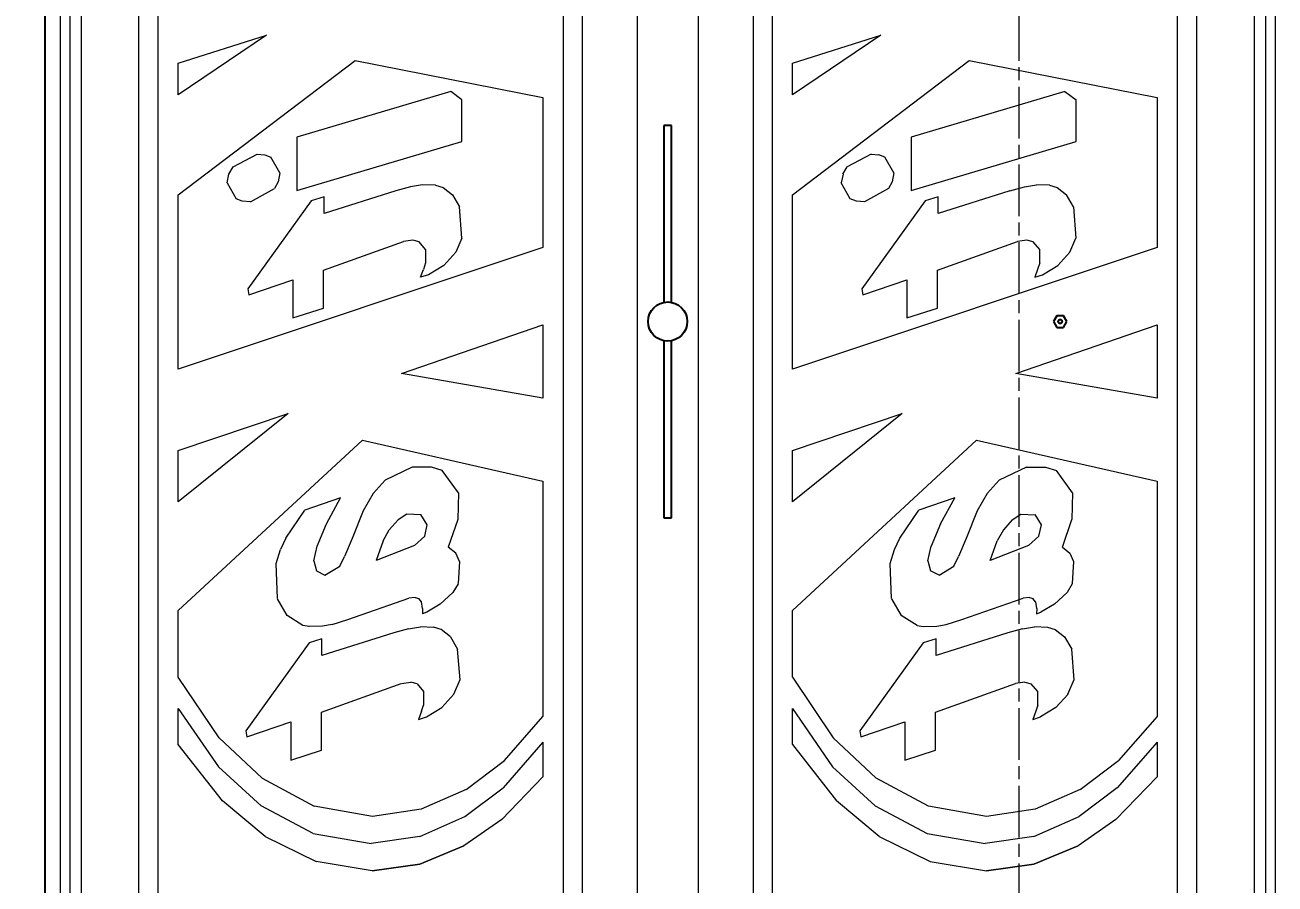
# Model space of a CAD drawing. Header units: millimetres. Extents: x 0 to 1486, y 0 to 1051.
# Drawn here: x 1217.8 to 1277.6, y 881.9 to 922.9 of the extents above; entities that cross this region are included whole.
import ezdxf

# ---------------------------------------------------------------- set-up
doc = ezdxf.new("R2010")
doc.units = ezdxf.units.MM
doc.header["$LTSCALE"] = 1.25
doc.linetypes.add('CHAIN', pattern=[0.3543, 0.2362, -0.0295, 0.0591, -0.0295])
doc.linetypes.add('LONG_DASH_DOTTED', pattern=[0.3001, 0.2362, -0.0295, 0.0049, -0.0295])
for name, color, linetype, lineweight, true_color in [('Bemaßungen(DIN)', 7, 'Continuous', 5, 0x262659), ('Schnittansichtslinien(DIN)', 7, 'LONG_DASH_DOTTED', 9, 0x262659), ('Sichtbare Kanten(DIN)', 7, 'Continuous', 25, 0x262659), ('Sichtbare tangentiale Kanten(DIN)', 7, 'Continuous', 15, 0x1a1a3e), ('Skizziergeometrie(DIN)', 7, 'Continuous', 9, 0x262659)]:
    doc.layers.add(name, color=color, linetype=linetype, lineweight=lineweight, true_color=true_color)
doc.styles.add('Aktuell-DINGroßer Text', font='arial.ttf')
doc.dimstyles.new('STANDARD-DIN', dxfattribs={"dimscale": 1.25, "dimtxt": 5.25, "dimasz": 2.5, "dimexe": 3.175, "dimexo": 0, "dimgap": 0.8, "dimtad": 1, "dimrnd": 1e-08, "dimtxsty": 'Aktuell-DINGroßer Text', "dimcen": 0.09, "dimdle": 10, "dimclrd": 256, "dimclre": 256, "dimclrt": 256, "dimazin": 2, "dimtfac": 0.666667, "dimtmove": 0, "dimatfit": 3, "dimfxl": 1, "dimtolj": 1, "dimlwd": 25, "dimlwe": 25, "dimarcsym": 0})

# ---------------------------------------------------------------- blocks, each defined once
blk = doc.blocks.new('2DTransSchnitt2')
at = {"layer": 'Schnittansichtslinien(DIN)', "linetype": 'CHAIN', "ltscale": 6.706732}
blk.add_line((1012.253, 801.333), (1012.253, 654.809), dxfattribs=at)
blk = doc.blocks.new('*D129')
at = {"layer": 'Bemaßungen(DIN)', "color": 250, "linetype": 'Continuous', "lineweight": 25, "true_color": 0x3f3f3f, "transparency": 16777216}
for p, q in [((1219.719, 957.386), (1175.126, 957.386)), ((1179.094, 954.261), (1179.094, 863.255)), ((1219.719, 860.13), (1175.126, 860.13))]:
    blk.add_line(p, q, dxfattribs=at)
at = {"layer": 'Bemaßungen(DIN)', "color": 250, "linetype": 'Continuous', "true_color": 0x3f3f3f, "transparency": 16777216}
for points in [[(1178.573, 954.261), (1179.615, 954.261), (1179.094, 957.386)], [(1178.573, 863.255), (1179.615, 863.255), (1179.094, 860.13)]]:
    blk.add_solid(points, dxfattribs=at)
at = {"layer": 'Defpoints', "color": 0, "linetype": 'Continuous', "transparency": 16777216}
for p in [(1219.719, 957.386), (1179.094, 860.13), (1219.719, 860.13)]:
    blk.add_point(p, dxfattribs=at)
at = {"layer": 'Bemaßungen(DIN)', "color": 179, "linetype": 'Continuous', "lineweight": 25, "true_color": 0x262659, "transparency": 16777216, "insert": (1170.207, 897.686), "char_height": 6.5625, "attachment_point": 1, "rotation": 90, "style": 'Aktuell-DINGroßer Text'}
blk.add_mtext('\\A1;51,87', dxfattribs=at)

msp = doc.modelspace()

# ---------------------------------------------------------------- linework, layer by layer
at = {"layer": 'Sichtbare Kanten(DIN)'}
for p, q in [((1218.7909, 861.0586), (1218.7909, 956.4581)), ((1248.3503, 918.1333), (1248.3503, 909.6769)), ((1248.7253, 918.1333), (1248.3503, 918.1333)), ((1248.7253, 909.6769), (1248.7253, 918.1333)), ((1267.1254, 909.0396), (1266.9631, 908.7583)), ((1267.4502, 909.0396), (1267.1254, 909.0396)), ((1267.6126, 908.7583), (1267.4502, 909.0396)), ((1266.9631, 908.7583), (1267.1254, 908.4771)), ((1267.1254, 908.4771), (1267.4502, 908.4771)), ((1267.1796, 908.7583), (1267.2337, 908.8521)), ((1267.2337, 908.6646), (1267.1796, 908.7583)), ((1267.2337, 908.8521), (1267.3419, 908.8521)), ((1267.3419, 908.6646), (1267.2337, 908.6646)), ((1267.3419, 908.8521), (1267.3961, 908.7583)), ((1267.3961, 908.7583), (1267.3419, 908.6646)), ((1267.4502, 908.4771), (1267.6126, 908.7583)), ((1248.3503, 907.8398), (1248.3503, 899.3833)), ((1248.7253, 899.3833), (1248.7253, 907.8398)), ((1248.3503, 899.3833), (1248.7253, 899.3833))]:
    msp.add_line(p, q, dxfattribs=at)
msp.add_circle((1248.5378, 908.7583), 0.9375, dxfattribs=at)
at = {"layer": 'Sichtbare tangentiale Kanten(DIN)'}
for p, q in [((1219.5224, 861.79), (1219.5224, 955.7266)), ((1277.5533, 955.7266), (1277.5533, 861.79)), ((1219.9741, 954.7462), (1219.9741, 862.7704)), ((1220.5207, 954.7462), (1220.5207, 862.7704)), ((1247.0812, 954.6087), (1247.0812, 862.9079)), ((1249.9944, 954.6087), (1249.9944, 862.9079)), ((1276.5549, 954.7462), (1276.5549, 862.7704)), ((1277.1016, 954.7462), (1277.1016, 862.7704)), ((1223.2789, 865.5286), (1223.2789, 951.988)), ((1224.1894, 865.5286), (1224.1894, 951.988)), ((1243.5467, 951.988), (1243.5467, 865.5286)), ((1244.4571, 951.988), (1244.4571, 865.5286)), ((1252.6186, 951.988), (1252.6186, 865.5286)), ((1253.5289, 951.988), (1253.5289, 865.5286)), ((1272.8863, 951.988), (1272.8863, 865.5286)), ((1273.7967, 951.988), (1273.7967, 865.5286))]:
    msp.add_line(p, q, dxfattribs=at)
at = {"layer": 'Skizziergeometrie(DIN)'}
for p, q in [((1225.1566, 921.1127), (1229.3772, 922.4514)), ((1229.3772, 922.4514), (1225.1566, 919.5939)), ((1254.4947, 921.1127), (1258.7172, 922.4514)), ((1258.7172, 922.4514), (1254.4947, 919.5939)), ((1225.1566, 914.8183), (1233.5997, 921.2439)), ((1225.1566, 919.5939), (1225.1566, 921.1127)), ((1233.5997, 921.2439), (1242.5809, 919.4646)), ((1254.4947, 914.8183), (1262.9378, 921.2439)), ((1254.4947, 919.5939), (1254.4947, 921.1127)), ((1262.9378, 921.2439), (1271.9191, 919.4646)), ((1238.1747, 919.7514), (1230.8228, 917.5671)), ((1238.7077, 919.3539), (1238.1747, 919.7516)), ((1267.5128, 919.7514), (1260.1628, 917.5671)), ((1267.5129, 919.7516), (1268.0458, 919.3539)), ((1238.7072, 917.3608), (1238.7072, 919.3539)), ((1242.5809, 919.4646), (1242.5809, 912.3058)), ((1268.0472, 917.3608), (1268.0472, 919.3539)), ((1271.9191, 919.4646), (1271.9191, 912.3058)), ((1230.8228, 917.5671), (1230.8228, 915.0208)), ((1230.8228, 915.0208), (1238.7072, 917.3608)), ((1260.1628, 917.5671), (1260.1628, 915.0208)), ((1260.1628, 915.0208), (1268.0472, 917.3608)), ((1227.7806, 916.1618), (1228.9248, 916.7607)), ((1228.9234, 916.761), (1229.289, 916.7347)), ((1229.2894, 916.735), (1229.5723, 916.6243)), ((1258.2648, 916.7607), (1257.1206, 916.1618)), ((1258.2634, 916.761), (1258.629, 916.7347)), ((1258.9123, 916.6243), (1258.6294, 916.735)), ((1227.5748, 915.8095), (1227.7809, 916.1611)), ((1230.0094, 915.862), (1229.5725, 916.6244)), ((1256.9129, 915.8095), (1257.119, 916.1611)), ((1259.3494, 915.862), (1258.9125, 916.6244)), ((1227.4897, 915.3855), (1227.5743, 915.8102)), ((1230.0089, 915.8617), (1229.9248, 915.4377)), ((1256.9143, 915.8102), (1256.8297, 915.3855)), ((1259.3489, 915.8617), (1259.2648, 915.4377)), ((1227.4889, 915.3852), (1227.9231, 914.6256)), ((1228.6081, 914.4879), (1229.7472, 915.1205)), ((1229.9262, 915.4373), (1229.7472, 915.1197)), ((1235.5516, 915.0114), (1232.1184, 913.9258)), ((1236.2442, 915.2024), (1235.5526, 915.01)), ((1236.8173, 915.2925), (1236.2433, 915.2027)), ((1237.4471, 915.2739), (1236.8173, 915.2933)), ((1237.4468, 915.2728), (1237.807, 915.1625)), ((1237.8072, 915.1626), (1238.2523, 914.8134)), ((1257.2631, 914.6256), (1256.8289, 915.3852)), ((1259.0853, 915.1205), (1257.9462, 914.4879)), ((1259.2643, 915.4373), (1259.0854, 915.1197)), ((1264.8916, 915.0114), (1261.4566, 913.9258)), ((1264.8907, 915.01), (1265.5823, 915.2024)), ((1265.5833, 915.2027), (1266.1573, 915.2925)), ((1266.7871, 915.2739), (1266.1573, 915.2933)), ((1266.7868, 915.2728), (1267.147, 915.1625)), ((1267.1472, 915.1626), (1267.5923, 914.8134)), ((1225.1566, 906.4896), (1225.1566, 914.8183)), ((1228.2117, 914.5135), (1227.9236, 914.6264)), ((1228.6078, 914.4869), (1228.2121, 914.5126)), ((1231.4978, 914.5352), (1228.4793, 910.3174)), ((1232.1184, 914.7283), (1231.4978, 914.5352)), ((1232.1184, 913.9258), (1232.1184, 914.7283)), ((1238.2527, 914.8131), (1238.593, 914.2491)), ((1254.4947, 906.4896), (1254.4947, 914.8183)), ((1257.5517, 914.5135), (1257.2636, 914.6264)), ((1257.9478, 914.4869), (1257.5521, 914.5126)), ((1260.8378, 914.5352), (1257.8193, 910.3174)), ((1261.4566, 914.7283), (1260.8378, 914.5352)), ((1261.4566, 913.9258), (1261.4566, 914.7283)), ((1267.933, 914.2491), (1267.5927, 914.8131)), ((1238.7054, 912.7397), (1238.5931, 914.2496)), ((1267.9312, 914.2496), (1268.0435, 912.7397)), ((1232.0941, 911.2183), (1235.9097, 912.5852)), ((1236.3599, 912.6531), (1235.9091, 912.5857)), ((1236.6606, 912.572), (1236.3606, 912.6518)), ((1236.9736, 912.2053), (1236.6601, 912.5726)), ((1238.7042, 912.74), (1238.4177, 912.0767)), ((1261.4341, 911.2183), (1265.2478, 912.5852)), ((1265.6999, 912.6531), (1265.2491, 912.5857)), ((1265.9987, 912.572), (1265.6987, 912.6518)), ((1266.3136, 912.2053), (1266.0001, 912.5725)), ((1267.7577, 912.0767), (1268.0442, 912.74)), ((1242.5809, 912.3058), (1225.1566, 906.4896)), ((1236.9738, 912.2058), (1236.9716, 911.5588)), ((1238.4185, 912.0766), (1237.8367, 911.4388)), ((1271.9191, 912.3058), (1254.4947, 906.4896)), ((1266.3116, 911.5588), (1266.3138, 912.2058)), ((1267.7585, 912.0766), (1267.1767, 911.4388)), ((1236.9707, 911.5592), (1236.869, 911.2447)), ((1237.8361, 911.4379), (1237.1122, 910.9979)), ((1266.3107, 911.5592), (1266.209, 911.2447)), ((1266.4522, 910.9979), (1267.1761, 911.4379)), ((1228.5259, 910.0314), (1230.6316, 910.7608)), ((1230.6316, 910.7608), (1230.6316, 908.9364)), ((1232.0941, 909.3939), (1232.0941, 911.2183)), ((1236.7353, 910.8747), (1236.8699, 911.245)), ((1237.1135, 910.9979), (1236.7357, 910.8734)), ((1257.8659, 910.0314), (1259.9716, 910.7608)), ((1259.9716, 910.7608), (1259.9716, 908.9364)), ((1261.4341, 909.3939), (1261.4341, 911.2183)), ((1266.0738, 910.8734), (1266.4516, 910.9979)), ((1266.2099, 911.245), (1266.0753, 910.8747)), ((1228.4793, 910.3174), (1228.5259, 910.0314)), ((1257.8193, 910.3174), (1257.8659, 910.0314)), ((1230.6316, 908.9364), (1232.0941, 909.3939)), ((1259.9716, 908.9364), (1261.4341, 909.3939)), ((1235.8234, 906.2702), (1242.5809, 908.6027)), ((1242.5809, 908.6027), (1242.5809, 905.0983)), ((1265.1634, 906.2702), (1271.9191, 908.6027)), ((1271.9191, 908.6027), (1271.9191, 905.0983)), ((1242.5809, 905.0983), (1235.8234, 906.2702)), ((1271.9191, 905.0983), (1265.1634, 906.2702)), ((1225.1566, 902.5989), (1230.4066, 904.3689)), ((1230.4066, 904.3689), (1225.1566, 900.1483)), ((1254.4947, 902.5989), (1259.7447, 904.3689)), ((1259.7447, 904.3689), (1254.4947, 900.1483)), ((1225.1566, 894.9452), (1233.9578, 903.0902)), ((1233.9578, 903.0902), (1242.5809, 901.1252)), ((1254.4947, 894.9452), (1263.2978, 903.0902)), ((1263.2978, 903.0902), (1271.9191, 901.1252)), ((1225.1566, 900.1483), (1225.1566, 902.5989)), ((1254.4947, 900.1483), (1254.4947, 902.5989)), ((1236.3357, 901.7932), (1235.0393, 901.1706)), ((1237.2538, 901.7992), (1236.3348, 901.7935)), ((1237.7689, 901.6317), (1237.2536, 901.7977)), ((1265.6757, 901.7932), (1264.3793, 901.1706)), ((1265.6748, 901.7935), (1266.5938, 901.7992)), ((1266.5936, 901.7977), (1267.1089, 901.6317)), ((1238.5416, 900.5728), (1237.7691, 901.6333)), ((1267.8816, 900.5728), (1267.1091, 901.6333)), ((1234.4616, 900.5389), (1235.0394, 901.1694)), ((1242.5809, 901.1252), (1242.5809, 889.8752)), ((1264.3794, 901.1694), (1263.8016, 900.5389)), ((1271.9191, 901.1252), (1271.9191, 889.8752)), ((1232.9116, 900.3302), (1231.1959, 899.7414)), ((1232.2347, 899.0908), (1232.9116, 900.3302)), ((1234.4619, 900.5391), (1233.9935, 899.7039)), ((1238.5423, 900.5718), (1238.5096, 899.2902)), ((1262.2516, 900.3302), (1260.5359, 899.7414)), ((1261.5747, 899.0908), (1262.2516, 900.3302)), ((1263.8, 900.5391), (1263.3316, 899.7039)), ((1267.8823, 900.5718), (1267.8496, 899.2902)), ((1230.2881, 898.4046), (1231.1957, 899.7416)), ((1233.9934, 899.7039), (1233.4628, 898.3896)), ((1236.0762, 899.5564), (1235.659, 899.2796)), ((1236.751, 899.5262), (1236.0767, 899.5561)), ((1237.0545, 899.0473), (1236.7507, 899.5274)), ((1259.6281, 898.4046), (1260.5357, 899.7416)), ((1263.3316, 899.7039), (1262.8028, 898.3896)), ((1264.999, 899.2796), (1265.4162, 899.5564)), ((1265.4167, 899.5561), (1266.091, 899.5262)), ((1266.3945, 899.0473), (1266.0907, 899.5274)), ((1231.7837, 898.0234), (1232.2336, 899.0912)), ((1234.9375, 898.2841), (1235.2355, 898.8019)), ((1235.2363, 898.8012), (1235.6593, 899.2792)), ((1236.938, 898.4974), (1237.0546, 899.0465)), ((1238.5098, 899.2903), (1238.0543, 897.9713)), ((1261.5736, 899.0912), (1261.1237, 898.0234)), ((1264.5755, 898.8019), (1264.2775, 898.2841)), ((1264.9993, 899.2792), (1264.5763, 898.8012)), ((1266.278, 898.4974), (1266.3946, 899.0465)), ((1267.3943, 897.9713), (1267.8498, 899.2903)), ((1230.289, 898.4046), (1230.0372, 897.8675)), ((1233.4624, 898.3898), (1233.0964, 897.5271)), ((1234.9379, 898.2838), (1234.6084, 897.3369)), ((1236.4347, 898.0551), (1236.9388, 898.4971)), ((1259.3772, 897.8675), (1259.629, 898.4046)), ((1262.8024, 898.3898), (1262.4364, 897.5271)), ((1263.9484, 897.3369), (1264.2779, 898.2838)), ((1266.2769, 898.4971), (1265.7729, 898.0551)), ((1229.8304, 897.1994), (1230.0375, 897.869)), ((1231.6298, 897.3249), (1231.7854, 898.023)), ((1236.4347, 898.0558), (1234.6084, 897.3377)), ((1238.415, 897.6808), (1238.054, 897.9718)), ((1238.5942, 897.2872), (1238.4144, 897.6797)), ((1259.1685, 897.1994), (1259.3756, 897.869)), ((1260.968, 897.3249), (1261.1235, 898.023)), ((1265.7728, 898.0558), (1263.9484, 897.3377)), ((1267.394, 897.9718), (1267.755, 897.6808)), ((1267.7544, 897.6797), (1267.9342, 897.2872)), ((1229.899, 895.5121), (1229.8299, 897.1985)), ((1231.6281, 897.3257), (1231.7609, 896.8377)), ((1232.1646, 896.6398), (1232.8729, 897.0677)), ((1232.8718, 897.0687), (1233.0966, 897.5278)), ((1238.5941, 897.2878), (1238.5277, 896.2292)), ((1259.239, 895.5121), (1259.1699, 897.1985)), ((1260.9681, 897.3257), (1261.1009, 896.8377)), ((1261.5027, 896.6398), (1262.2111, 897.0677)), ((1262.2118, 897.0687), (1262.4366, 897.5278)), ((1267.9341, 897.2878), (1267.8677, 896.2292)), ((1231.7625, 896.8384), (1232.1647, 896.6408)), ((1261.5028, 896.6408), (1261.1006, 896.8384)), ((1237.6735, 895.2515), (1238.2778, 895.8143)), ((1238.5292, 896.2285), (1238.2787, 895.814)), ((1267.6178, 895.8143), (1267.0135, 895.2515)), ((1267.8673, 896.2285), (1267.6168, 895.814)), ((1230.3538, 894.6991), (1229.8989, 895.5116)), ((1233.2566, 894.5158), (1236.1741, 895.5321)), ((1236.4774, 895.5754), (1236.1741, 895.5325)), ((1236.4774, 895.5745), (1236.6522, 895.5144)), ((1236.7741, 895.36), (1236.653, 895.5147)), ((1236.8257, 895.0353), (1236.7728, 895.3611)), ((1237.6727, 895.2509), (1237.0282, 894.8685)), ((1259.2389, 895.5116), (1259.6938, 894.6991)), ((1262.5966, 894.5158), (1265.5141, 895.5321)), ((1265.8174, 895.5754), (1265.5141, 895.5325)), ((1265.8174, 895.5745), (1265.9922, 895.5144)), ((1266.1122, 895.36), (1265.9911, 895.5147)), ((1266.1128, 895.3611), (1266.1657, 895.0353)), ((1267.0127, 895.2509), (1266.3682, 894.8685)), ((1225.1566, 891.7652), (1225.1566, 894.9452)), ((1231.1096, 894.2335), (1230.3532, 894.7005)), ((1237.0294, 894.8688), (1236.8189, 894.7849)), ((1236.8266, 895.0352), (1236.8191, 894.7896)), ((1254.4947, 891.7652), (1254.4947, 894.9452)), ((1260.4496, 894.2335), (1259.6932, 894.7005)), ((1266.1666, 895.0352), (1266.1572, 894.7858)), ((1266.1589, 894.7849), (1266.3694, 894.8688)), ((1231.4017, 894.1776), (1231.11, 894.2321)), ((1232.0531, 894.1913), (1231.401, 894.1778)), ((1232.5042, 894.282), (1232.0536, 894.1917)), ((1232.5052, 894.2825), (1233.257, 894.5162)), ((1236.1472, 894.0718), (1235.4552, 893.8794)), ((1236.1481, 894.0704), (1236.722, 894.1601)), ((1237.3513, 894.1408), (1236.7219, 894.1602)), ((1237.7121, 894.0315), (1237.3511, 894.1422)), ((1238.1561, 893.6824), (1237.7115, 894.0317)), ((1260.45, 894.2321), (1260.7417, 894.1776)), ((1260.741, 894.1778), (1261.3931, 894.1913)), ((1261.3936, 894.1917), (1261.8442, 894.282)), ((1261.8433, 894.2825), (1262.5951, 894.5162)), ((1265.4872, 894.0718), (1264.7952, 893.8794)), ((1265.4881, 894.0704), (1266.062, 894.1601)), ((1266.6913, 894.1408), (1266.0619, 894.1602)), ((1266.6911, 894.1422), (1267.0521, 894.0315)), ((1267.0515, 894.0317), (1267.4961, 893.6824)), ((1232.0209, 893.5952), (1231.4022, 893.4039)), ((1235.4559, 893.8783), (1232.0209, 892.7946)), ((1232.0209, 892.7946), (1232.0209, 893.5952)), ((1238.1559, 893.6815), (1238.5025, 893.1009)), ((1261.3609, 893.5952), (1260.7422, 893.4039)), ((1264.7959, 893.8783), (1261.3609, 892.7946)), ((1261.3609, 892.7946), (1261.3609, 893.5952)), ((1267.4959, 893.6815), (1267.8425, 893.1009)), ((1231.4022, 893.4039), (1228.3836, 889.1861)), ((1238.6187, 891.6388), (1238.5026, 893.1001)), ((1260.7422, 893.4039), (1257.7236, 889.1861)), ((1267.9587, 891.6388), (1267.8426, 893.1001)), ((1227.1093, 888.8551), (1225.1554, 891.7668)), ((1238.3252, 890.9426), (1238.6198, 891.6404)), ((1254.4954, 891.7668), (1256.4493, 888.8551)), ((1267.6633, 890.9426), (1267.958, 891.6404)), ((1231.9984, 890.0871), (1235.8122, 891.4539)), ((1235.8132, 891.4526), (1236.2643, 891.5201)), ((1236.565, 891.4407), (1236.265, 891.5205)), ((1236.5645, 891.4413), (1236.8779, 891.074)), ((1236.8781, 891.0745), (1236.876, 890.4275)), ((1261.3366, 890.0871), (1265.1522, 891.4539)), ((1265.6043, 891.5201), (1265.1532, 891.4526)), ((1265.6031, 891.5205), (1265.9031, 891.4407)), ((1266.2179, 891.074), (1265.9045, 891.4413)), ((1266.216, 890.4275), (1266.2181, 891.0745)), ((1237.7418, 890.3063), (1238.325, 890.9425)), ((1267.0818, 890.3063), (1267.665, 890.9425)), ((1225.1554, 890.2553), (1227.075, 887.4796)), ((1225.1566, 888.5327), (1225.1566, 890.2558)), ((1231.9984, 888.2627), (1231.9984, 890.0871)), ((1236.6387, 889.7419), (1237.0152, 889.8658)), ((1236.782, 890.1357), (1236.6395, 889.7422)), ((1236.7809, 890.1353), (1236.8747, 890.4264)), ((1237.0153, 889.866), (1237.7408, 890.3054)), ((1240.7375, 887.7716), (1242.5802, 889.8745)), ((1254.4947, 888.5327), (1254.4947, 890.2558)), ((1254.4954, 890.2553), (1256.415, 887.4796)), ((1261.3366, 888.2627), (1261.3366, 890.0871)), ((1265.9787, 889.7419), (1266.3552, 889.8658)), ((1266.122, 890.1357), (1265.9795, 889.7422)), ((1266.2147, 890.4264), (1266.1209, 890.1353)), ((1267.0808, 890.3054), (1266.3553, 889.866)), ((1271.9202, 889.8745), (1270.0775, 887.7716)), ((1228.4303, 888.9002), (1230.5359, 889.6296)), ((1230.5359, 889.6296), (1230.5359, 887.7939)), ((1257.7703, 888.9002), (1259.8759, 889.6296)), ((1259.8759, 889.6296), (1259.8759, 887.7939)), ((1229.1598, 886.9327), (1227.1089, 888.8541)), ((1228.3836, 889.1861), (1228.4303, 888.9002)), ((1242.5803, 888.6519), (1240.6744, 886.4658)), ((1242.5809, 888.6508), (1242.5809, 886.9877)), ((1258.4998, 886.9327), (1256.4489, 888.8541)), ((1257.7236, 889.1861), (1257.7703, 888.9002)), ((1271.9203, 888.6519), (1270.0144, 886.4658)), ((1271.9191, 888.6508), (1271.9191, 886.9877)), ((1227.2705, 885.842), (1225.1554, 888.5333)), ((1230.5359, 887.7939), (1231.9984, 888.2627)), ((1254.4954, 888.5333), (1256.6105, 885.842)), ((1259.8759, 887.7939), (1261.3366, 888.2627)), ((1229.1136, 885.6031), (1227.0746, 887.4805)), ((1238.9029, 886.39), (1240.7377, 887.7716)), ((1258.4536, 885.6031), (1256.4146, 887.4805)), ((1268.2429, 886.39), (1270.0777, 887.7716)), ((1229.1601, 886.9331), (1231.6518, 885.5974)), ((1240.6158, 884.9521), (1242.5798, 886.9879)), ((1260.9918, 885.5974), (1258.5001, 886.9331)), ((1269.9558, 884.9521), (1271.9198, 886.9879)), ((1238.9033, 886.3894), (1236.7571, 885.4433)), ((1238.8522, 885.0945), (1240.6747, 886.4653)), ((1268.2433, 886.3894), (1266.0971, 885.4433)), ((1270.0147, 886.4653), (1268.1922, 885.0945)), ((1229.3026, 884.14), (1227.271, 885.8416)), ((1258.6426, 884.14), (1256.611, 885.8416)), ((1231.5988, 884.293), (1229.115, 885.6023)), ((1234.4355, 885.1034), (1231.6518, 885.5974)), ((1236.7571, 885.4433), (1234.4366, 885.1023)), ((1236.6951, 884.1498), (1238.8521, 885.0947)), ((1258.4531, 885.6023), (1260.9369, 884.293)), ((1263.7755, 885.1034), (1260.9918, 885.5974)), ((1266.0971, 885.4433), (1263.7766, 885.1023)), ((1266.0351, 884.1498), (1268.1921, 885.0947)), ((1240.6169, 884.9521), (1238.8048, 883.6885)), ((1269.955, 884.9521), (1268.1429, 883.6885)), ((1229.3021, 884.1406), (1231.7421, 882.9457)), ((1231.5988, 884.293), (1234.365, 883.8114)), ((1236.6951, 884.1498), (1234.3645, 883.8121)), ((1258.6421, 884.1406), (1261.0821, 882.9457)), ((1260.9369, 884.293), (1263.7031, 883.8114)), ((1266.0351, 884.1498), (1263.7045, 883.8121)), ((1236.6891, 882.8186), (1238.8038, 883.6883)), ((1238.8038, 883.6883), (1236.6891, 882.8186)), ((1266.0291, 882.8186), (1268.1438, 883.6883)), ((1268.1438, 883.6883), (1266.0291, 882.8186)), ((1234.4235, 882.5082), (1231.7421, 882.9457)), ((1234.4237, 882.5087), (1236.6891, 882.8186)), ((1236.6891, 882.8186), (1234.4237, 882.5087)), ((1261.0821, 882.9457), (1263.7635, 882.5082)), ((1263.7637, 882.5087), (1266.0291, 882.8186)), ((1266.0291, 882.8186), (1263.7637, 882.5087))]:
    msp.add_line(p, q, dxfattribs=at)
msp.add_circle((1248.5378, 908.7583), 0.9375, dxfattribs=at)

# ---------------------------------------------------------------- block references
at = {"layer": 'Schnittansichtslinien(DIN)', "xscale": 1.25, "yscale": 1.25, "zscale": 1.25}
msp.add_blockref('2DTransSchnitt2', (0, 0), dxfattribs=at)

# ---------------------------------------------------------------- dimensions: what is measured, and where the dimension line sits
at = {"layer": 'Bemaßungen(DIN)', "color": 250, "linetype": 'Continuous', "lineweight": 25, "true_color": 0x3f3f3f}
dim = msp.add_linear_dim(base=(1179.0943, 860.1302), p1=(1219.7193, 957.3864), p2=(1219.7193, 860.1302), angle=270, dimstyle='STANDARD-DIN', override={"dimgap": 0.8, "dimdec": 2, "dimlfac": 0.533333, "dimtol": 0, "dimlim": 0, "dimtp": 0, "dimtm": 0, "dimtdec": 2, "dimtofl": 0, "dimatfit": 1}, dxfattribs=at)
dim.commit()
dim.dimension.update_dxf_attribs({"geometry": '*D129', "text_midpoint": (1179.0943, 908.7583), "dimtype": 160})

doc.saveas('drawing.dxf')
